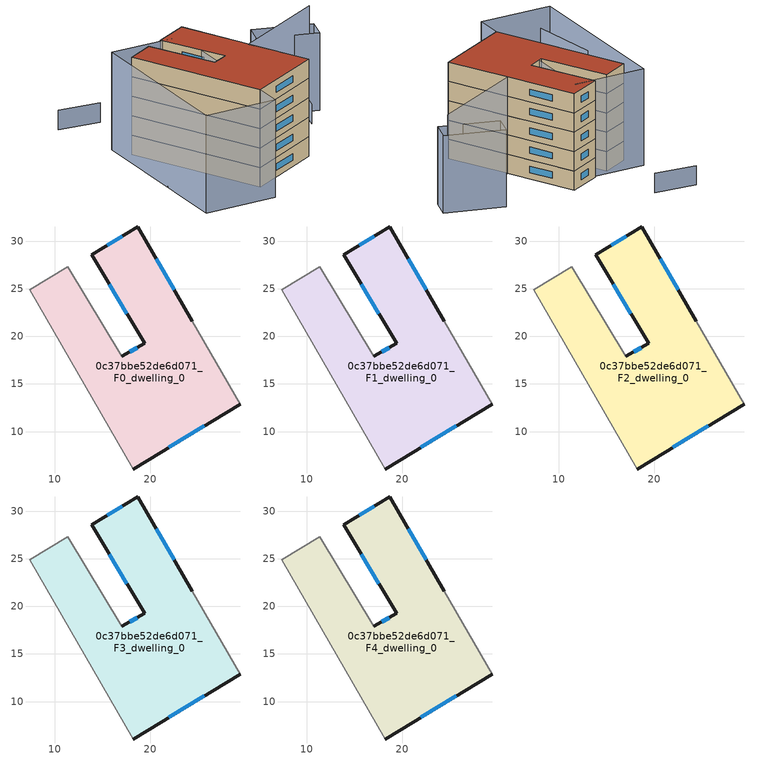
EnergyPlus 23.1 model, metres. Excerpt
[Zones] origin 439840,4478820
0c37bbe52de6d071_F0_dwelling_0
 floor ground (EU_floor_Construction): 18.72,31.48 24.41,21.56 29.45,12.85 18.2,6.06 7.37,24.91 11.35,27.31 17.04,17.89 19.42,19.28 13.84,28.57 z0
 wall outside (EU_wall_Construction): 24.41,21.56 18.72,31.48 13.84,28.57 19.42,19.28 17.04,17.89 / 18.2,6.06 29.45,12.85 z0:3
 wall adiabatic (EU_wall_Construction): 29.45,12.85 24.41,21.56 / 17.04,17.89 11.35,27.31 7.37,24.91 18.2,6.06 z0:3
 window (EU_Window_Construction): 15.71,25.46 17.56,22.39 / 17.09,30.5 15.47,29.54 / 22.51,24.88 20.62,28.16 / 21.96,8.33 25.69,10.58 / 18.63,18.82 17.84,18.36 z1:2
0c37bbe52de6d071_F1_dwelling_0
 floor to 0c37bbe52de6d071_F0_dwelling_0 (EU_floor_Construction): 18.72,31.48 24.41,21.56 29.45,12.85 18.2,6.06 7.37,24.91 11.35,27.31 17.04,17.89 19.42,19.28 13.84,28.57 z3
 wall outside (EU_wall_Construction): 24.41,21.56 18.72,31.48 13.84,28.57 19.42,19.28 17.04,17.89 / 18.2,6.06 29.45,12.85 z3:6
 wall adiabatic (EU_wall_Construction): 29.45,12.85 24.41,21.56 / 17.04,17.89 11.35,27.31 7.37,24.91 18.2,6.06 z3:6
 window (EU_Window_Construction): 15.71,25.46 17.56,22.39 / 17.09,30.5 15.47,29.54 / 22.51,24.88 20.62,28.16 / 21.96,8.33 25.69,10.58 / 18.63,18.82 17.84,18.36 z4:5
0c37bbe52de6d071_F2_dwelling_0
 floor to 0c37bbe52de6d071_F1_dwelling_0 (EU_floor_Construction): 18.72,31.48 24.41,21.56 29.45,12.85 18.2,6.06 7.37,24.91 11.35,27.31 17.04,17.89 19.42,19.28 13.84,28.57 z6
 wall outside (EU_wall_Construction): 24.41,21.56 18.72,31.48 13.84,28.57 19.42,19.28 17.04,17.89 / 18.2,6.06 29.45,12.85 z6:9
 wall adiabatic (EU_wall_Construction): 29.45,12.85 24.41,21.56 / 17.04,17.89 11.35,27.31 7.37,24.91 18.2,6.06 z6:9
 window (EU_Window_Construction): 15.71,25.46 17.56,22.39 / 17.09,30.5 15.47,29.54 / 22.51,24.88 20.62,28.16 / 21.96,8.33 25.69,10.58 / 18.63,18.82 17.84,18.36 z7:8
0c37bbe52de6d071_F3_dwelling_0
 floor to 0c37bbe52de6d071_F2_dwelling_0 (EU_floor_Construction): 18.72,31.48 24.41,21.56 29.45,12.85 18.2,6.06 7.37,24.91 11.35,27.31 17.04,17.89 19.42,19.28 13.84,28.57 z9
 wall outside (EU_wall_Construction): 24.41,21.56 18.72,31.48 13.84,28.57 19.42,19.28 17.04,17.89 / 18.2,6.06 29.45,12.85 z9:12
 wall adiabatic (EU_wall_Construction): 29.45,12.85 24.41,21.56 / 17.04,17.89 11.35,27.31 7.37,24.91 18.2,6.06 z9:12
 window (EU_Window_Construction): 15.71,25.46 17.56,22.39 / 17.09,30.5 15.47,29.54 / 22.51,24.88 20.62,28.16 / 21.96,8.33 25.69,10.58 / 18.63,18.82 17.84,18.36 z10:11
0c37bbe52de6d071_F4_dwelling_0
 floor to 0c37bbe52de6d071_F3_dwelling_0 (EU_floor_Construction): 18.72,31.48 24.41,21.56 29.45,12.85 18.2,6.06 7.37,24.91 11.35,27.31 17.04,17.89 19.42,19.28 13.84,28.57 z12
 wall outside (EU_wall_Construction): 24.41,21.56 18.72,31.48 13.84,28.57 19.42,19.28 17.04,17.89 / 18.2,6.06 29.45,12.85 z12:15
 wall adiabatic (EU_wall_Construction): 29.45,12.85 24.41,21.56 / 17.04,17.89 11.35,27.31 7.37,24.91 18.2,6.06 z12:15
 window (EU_Window_Construction): 15.71,25.46 17.56,22.39 / 17.09,30.5 15.47,29.54 / 22.51,24.88 20.62,28.16 / 21.96,8.33 25.69,10.58 / 18.63,18.82 17.84,18.36 z13:14
 roof outside (EU_roof_Construction): 29.45,12.85 24.41,21.56 18.72,31.48 13.84,28.57 19.42,19.28 17.04,17.89 11.35,27.31 7.37,24.91 18.2,6.06 z15
shading: 6.53,11.97 8.77,1.56 / 39.19,30.28 38.44,27.01 / 38.44,27.01 29.43,29.08 / 29.43,29.08 30.18,32.35 / 30.18,32.35 39.19,30.28 z0:12; 29.45,12.85 24.26,21.47 / 24.26,21.47 38.34,29.96 / 7.09,1.2 5.66,27.81 / 5.66,27.81 17,28.42 / 17,28.42 18.43,1.81 / 18.43,1.81 7.09,1.2 z0:15; 35.21,23.14 37,30.79 / 8.84,37.47 2.27,37.67 z0:3
[Building]
EU S2 Campaign: North Axis=0; Terrain=City; Solar Distribution=FullExterior
[Site:Location]
Madrid: Latitude=40.5; Longitude=-3.5; Time Zone=1; Elevation=609
[SizingPeriod:WeatherFileDays]
AnnualSizingPeriod: Begin Month=1; Begin Day of Month=1; End Month=12; End Day of Month=31; Day of Week for Start Day=Monday; Use Weather File Daylight Saving Period=No; Use Weather File Rain and Snow Indicators=No
[MATERIAL]
EU_InternalMass_Material: Roughness=MediumRough; Thickness=0.1; Conductivity=1; Density=1800; Specific Heat=900; Thermal Absorptance=0.9; Solar Absorptance=0.7; Visible Absorptance=0.7
[MATERIAL:NOMASS] Roughness=MediumRough; Thermal Absorptance=0.9; Solar Absorptance=0.7; Visible Absorptance=0.7
Name | Thermal Resistance
EU_wall_NoMass | 0.459673
EU_roof_NoMass | 0.495815
EU_floor_NoMass | 0.788942
[WINDOWMATERIAL:SIMPLEGLAZINGSYSTEM]
EU_Window_SimpleGlazing: UFactor=4.26103; Solar Heat Gain Coefficient=0.85; Visible Transmittance=0.85
[CONSTRUCTION]
EU_wall_Construction: EU_wall_NoMass
EU_roof_Construction: EU_roof_NoMass
EU_floor_Construction: EU_floor_NoMass
EU_Window_Construction: EU_Window_SimpleGlazing
EU_InternalMass_Construction: EU_InternalMass_Material
[ZONE] Type=1; Multiplier=1; Ceiling Height=autocalculate; Volume=759.685; Floor Area=autocalculate; Part of Total Floor Area=Yes
0c37bbe52de6d071_F0_dwelling_0; 0c37bbe52de6d071_F1_dwelling_0; 0c37bbe52de6d071_F2_dwelling_0; 0c37bbe52de6d071_F3_dwelling_0; 0c37bbe52de6d071_F4_dwelling_0
[INTERNALMASS] Construction=EU_InternalMass_Construction; Surface Area=253.228
Name | Zone or ZoneList
0c37bbe52de6d071_F0_dwelling_0_EU_InternalMass | 0c37bbe52de6d071_F0_dwelling_0
0c37bbe52de6d071_F1_dwelling_0_EU_InternalMass | 0c37bbe52de6d071_F1_dwelling_0
0c37bbe52de6d071_F2_dwelling_0_EU_InternalMass | 0c37bbe52de6d071_F2_dwelling_0
0c37bbe52de6d071_F3_dwelling_0_EU_InternalMass | 0c37bbe52de6d071_F3_dwelling_0
0c37bbe52de6d071_F4_dwelling_0_EU_InternalMass | 0c37bbe52de6d071_F4_dwelling_0
[OTHEREQUIPMENT] Fuel Type=Electricity; Design Level Calculation Method=Watts/Area; Power per Zone Floor Area=1; Fraction Latent=0; Fraction Radiant=0; Fraction Lost=0; Carbon Dioxide Generation Rate=0; EndUse Subcategory=EU_Step8_InternalGains
Name | Zone or ZoneList or Space or SpaceList | Schedule
EU_Step8_InternalGain_0c37bbe52de6d071_F0_dwelling_0_f000 | 0c37bbe52de6d071_F0_dwelling_0 | EU_Step8_GainSchedule_0c37bbe52de6d071_F0_dwelling_0_f000
EU_Step8_InternalGain_0c37bbe52de6d071_F1_dwelling_0_f000 | 0c37bbe52de6d071_F1_dwelling_0 | EU_Step8_GainSchedule_0c37bbe52de6d071_F1_dwelling_0_f000
EU_Step8_InternalGain_0c37bbe52de6d071_F2_dwelling_0_f000 | 0c37bbe52de6d071_F2_dwelling_0 | EU_Step8_GainSchedule_0c37bbe52de6d071_F2_dwelling_0_f000
EU_Step8_InternalGain_0c37bbe52de6d071_F3_dwelling_0_f000 | 0c37bbe52de6d071_F3_dwelling_0 | EU_Step8_GainSchedule_0c37bbe52de6d071_F3_dwelling_0_f000
EU_Step8_InternalGain_0c37bbe52de6d071_F4_dwelling_0_f000 | 0c37bbe52de6d071_F4_dwelling_0 | EU_Step8_GainSchedule_0c37bbe52de6d071_F4_dwelling_0_f000
[ZONEVENTILATION:DESIGNFLOWRATE] Schedule=EU_AlwaysOn; Design Flow Rate Calculation Method=AirChanges/Hour; Air Changes per Hour=0.719161; Ventilation Type=Natural; Fan Pressure Rise=0; Fan Total Efficiency=1; Constant Term Coefficient=1; Temperature Term Coefficient=0; Velocity Term Coefficient=0; Velocity Squared Term Coefficient=0; Minimum Indoor Temperature=-100; Maximum Indoor Temperature=100; Delta Temperature=-100; Minimum Outdoor Temperature=-100; Maximum Outdoor Temperature=100; Maximum Wind Speed=40
Name | Zone or ZoneList or Space or SpaceList
EU_ConstantAir_0c37bbe52de6d071_F0_dwelling_0 | 0c37bbe52de6d071_F0_dwelling_0
EU_ConstantAir_0c37bbe52de6d071_F1_dwelling_0 | 0c37bbe52de6d071_F1_dwelling_0
EU_ConstantAir_0c37bbe52de6d071_F2_dwelling_0 | 0c37bbe52de6d071_F2_dwelling_0
EU_ConstantAir_0c37bbe52de6d071_F3_dwelling_0 | 0c37bbe52de6d071_F3_dwelling_0
EU_ConstantAir_0c37bbe52de6d071_F4_dwelling_0 | 0c37bbe52de6d071_F4_dwelling_0
[HVACTEMPLATE:THERMOSTAT] Constant Heating Setpoint=20; Constant Cooling Setpoint=50
EU_HeatOnly_0c37bbe52de6d071_F0_dwelling_0; EU_HeatOnly_0c37bbe52de6d071_F1_dwelling_0; EU_HeatOnly_0c37bbe52de6d071_F2_dwelling_0; EU_HeatOnly_0c37bbe52de6d071_F3_dwelling_0; EU_HeatOnly_0c37bbe52de6d071_F4_dwelling_0
[HVACTEMPLATE:ZONE:IDEALLOADSAIRSYSTEM] System Availability Schedule=EU_AlwaysOn; Maximum Heating Supply Air Temperature=50; Minimum Cooling Supply Air Temperature=13; Maximum Heating Supply Air Humidity Ratio=0.0156; Minimum Cooling Supply Air Humidity Ratio=0.0077; Heating Limit=NoLimit; Cooling Limit=NoLimit; Heating Availability Schedule=EU_AlwaysOn; Cooling Availability Schedule=EU_CoolingOff; Dehumidification Control Type=ConstantSensibleHeatRatio; Cooling Sensible Heat Ratio=0.7; Dehumidification Setpoint=60; Humidification Control Type=None; Humidification Setpoint=30; Outdoor Air Method=None; Outdoor Air Flow Rate per Person=0.00944; Outdoor Air Flow Rate per Zone Floor Area=0; Outdoor Air Flow Rate per Zone=0; Demand Controlled Ventilation Type=None; Outdoor Air Economizer Type=NoEconomizer; Heat Recovery Type=None; Sensible Heat Recovery Effectiveness=0.7; Latent Heat Recovery Effectiveness=0.65
Name | Template Thermostat
0c37bbe52de6d071_F0_dwelling_0 | EU_HeatOnly_0c37bbe52de6d071_F0_dwelling_0
0c37bbe52de6d071_F1_dwelling_0 | EU_HeatOnly_0c37bbe52de6d071_F1_dwelling_0
0c37bbe52de6d071_F2_dwelling_0 | EU_HeatOnly_0c37bbe52de6d071_F2_dwelling_0
0c37bbe52de6d071_F3_dwelling_0 | EU_HeatOnly_0c37bbe52de6d071_F3_dwelling_0
0c37bbe52de6d071_F4_dwelling_0 | EU_HeatOnly_0c37bbe52de6d071_F4_dwelling_0
[SIZING:ZONE] Zone Cooling Design Supply Air Temperature Input Method=SupplyAirTemperature; Zone Cooling Design Supply Air Temperature=13; Zone Heating Design Supply Air Temperature Input Method=SupplyAirTemperature; Zone Heating Design Supply Air Temperature=50; Zone Cooling Design Supply Air Humidity Ratio=0.008; Zone Heating Design Supply Air Humidity Ratio=0.008; Cooling Design Air Flow Method=DesignDay; Cooling Design Air Flow Rate=0; Cooling Minimum Air Flow per Zone Floor Area=0.000762; Cooling Minimum Air Flow=0; Cooling Minimum Air Flow Fraction=0.2; Heating Design Air Flow Method=DesignDay; Heating Design Air Flow Rate=0; Heating Maximum Air Flow per Zone Floor Area=0.002032; Heating Maximum Air Flow=0.141576; Heating Maximum Air Flow Fraction=0.3; Account for Dedicated Outdoor Air System=No; Dedicated Outdoor Air System Control Strategy=NeutralSupplyAir; Dedicated Outdoor Air Low Setpoint Temperature for Design=autosize; Dedicated Outdoor Air High Setpoint Temperature for Design=autosize; Zone Load Sizing Method=Sensible Load Only No Latent Load; Zone Latent Cooling Design Supply Air Humidity Ratio Input Method=HumidityRatioDifference; Zone Cooling Design Supply Air Humidity Ratio Difference=0.005; Zone Latent Heating Design Supply Air Humidity Ratio Input Method=HumidityRatioDifference; Zone Humidification Design Supply Air Humidity Ratio Difference=0.005
0c37bbe52de6d071_F0_dwelling_0; 0c37bbe52de6d071_F1_dwelling_0; 0c37bbe52de6d071_F2_dwelling_0; 0c37bbe52de6d071_F3_dwelling_0; 0c37bbe52de6d071_F4_dwelling_0
[SCHEDULE:CONSTANT]
Name | Hourly Value
EU_AlwaysOn | 1
EU_CoolingOff | 0
[SCHEDULE:FILE] Column Number=1; Rows to Skip at Top=0; Number of Hours of Data=8760; Column Separator=Comma; Interpolate to Timestep=No; Minutes per Item=60; Adjust Schedule for Daylight Savings=Yes
Name | File
EU_Step8_GainSchedule_0c37bbe52de6d071_F0_dwelling_0_f000 | ../../schedules/0c37bbe52de6d071/0c37bbe52de6d071_F0_dwelling_0_f000_gain.csv
EU_Step8_GainSchedule_0c37bbe52de6d071_F1_dwelling_0_f000 | ../../schedules/0c37bbe52de6d071/0c37bbe52de6d071_F1_dwelling_0_f000_gain.csv
EU_Step8_GainSchedule_0c37bbe52de6d071_F2_dwelling_0_f000 | ../../schedules/0c37bbe52de6d071/0c37bbe52de6d071_F2_dwelling_0_f000_gain.csv
EU_Step8_GainSchedule_0c37bbe52de6d071_F3_dwelling_0_f000 | ../../schedules/0c37bbe52de6d071/0c37bbe52de6d071_F3_dwelling_0_f000_gain.csv
EU_Step8_GainSchedule_0c37bbe52de6d071_F4_dwelling_0_f000 | ../../schedules/0c37bbe52de6d071/0c37bbe52de6d071_F4_dwelling_0_f000_gain.csv
